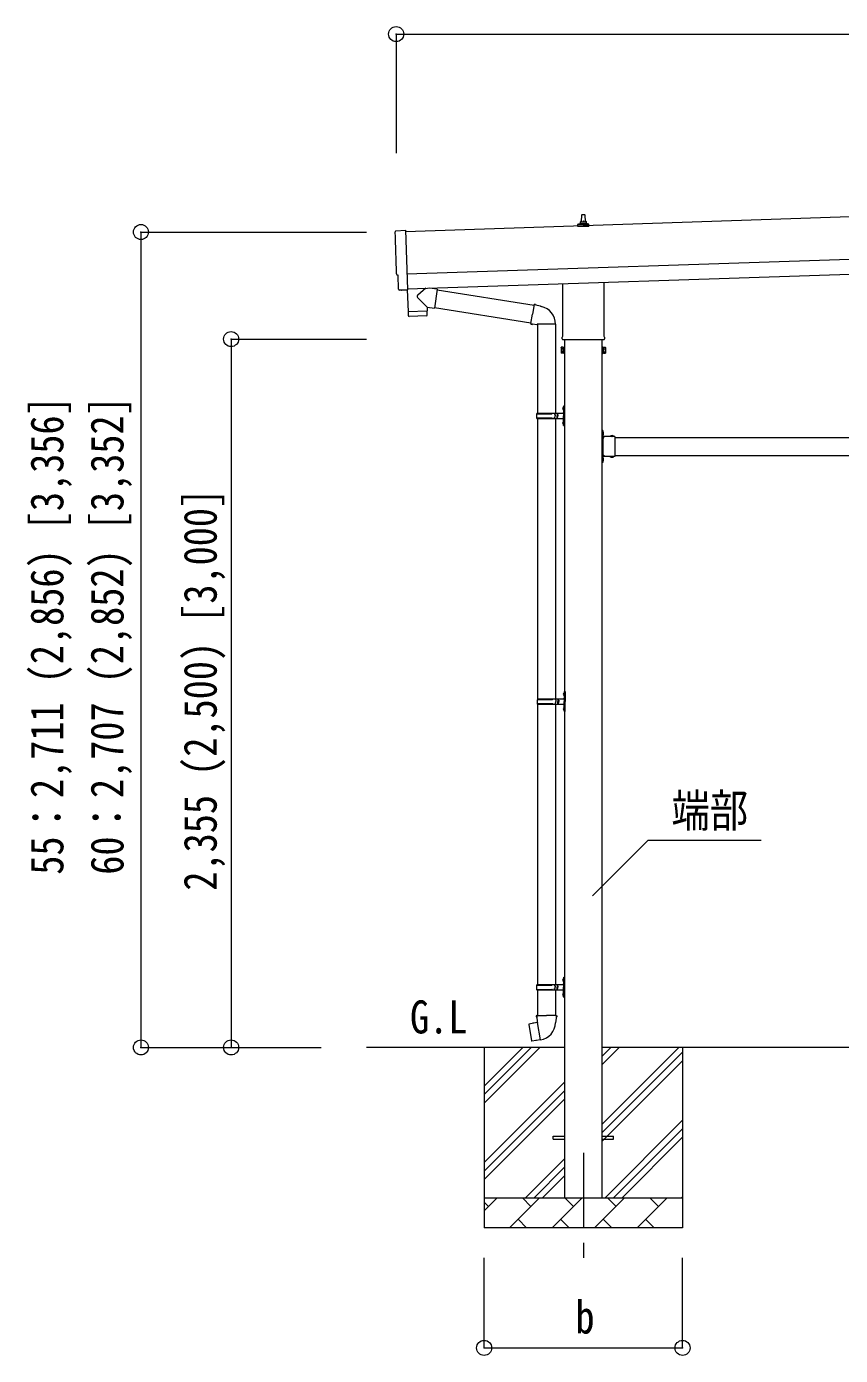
# Model space of a CAD drawing. Units: millimetres at full size, sheet at 1:50; details may follow other scales. Extents: x -14053 to 14053, y -9700 to 9700.
# Drawn here: x 4674 to 7382, y -255 to 4163 of the extents above; entities that cross this region are included whole.
import ezdxf
from ezdxf.enums import TextEntityAlignment as Align

# ---------------------------------------------------------------- set-up
doc = ezdxf.new("R2010")
doc.units = ezdxf.units.MM
doc.header["$LTSCALE"] = 50
doc.header["$PDMODE"] = 32
doc.header["$PDSIZE"] = 50
doc.linetypes.add('CHAIN1', pattern=[8, 5, -1, 1, -1])
doc.linetypes.add('USER7', pattern=[2, 1, -1])
for name, color, linetype, lineweight in [('0-2_建具', 4, 'Continuous', 9), ('0-3_階段', 7, 'CHAIN1', 9), ('0-4_設備', 4, 'Continuous', 9), ('0-7_ハッチ', 7, 'Continuous', 9), ('0-8_外構', 6, 'Continuous', 9), ('0-9_敷地', 7, 'Continuous', 9)]:
    doc.layers.add(name, color=color, linetype=linetype, lineweight=lineweight)
doc.styles.add('ＭＳ ゴシック', font='')
doc.styles.get('ＭＳ ゴシック').set_extended_font_data('MS Gothic')

msp = doc.modelspace()

# ---------------------------------------------------------------- linework, layer by layer
at = {"layer": '0-2_建具'}
for p, q in [((11317.77, 3660.21), (5934.76, 3480.78)), ((6520.4, 3513.06), (6521.13, 3536.58)), ((6522.13, 3537.56), (6530.68, 3537.56)), ((6531.68, 3536.58), (6532.4, 3513.06)), ((5939.42, 3340.86), (11322.43, 3520.29)), ((6508.15, 3497.56), (6508.15, 3505.27)), ((6544.65, 3497.56), (6508.15, 3497.56)), ((6508.54, 3506.06), (6544.27, 3506.06)), ((6508.92, 3506.25), (6515.64, 3507.87)), ((6516.02, 3508.06), (6536.79, 3508.06)), ((6516.4, 3508.85), (6516.4, 3513.06)), ((6517.4, 3513.06), (6535.4, 3513.06)), ((6536.4, 3508.85), (6536.4, 3513.06)), ((6543.89, 3506.25), (6537.17, 3507.87)), ((6544.65, 3497.56), (6544.65, 3505.27)), ((5941.09, 3290.88), (11324.1, 3470.32)), ((5921.59, 3286.46), (5914.67, 3286.59)), ((5941.18, 3288.12), (5941.22, 3287.12)), ((6458.1, 3133.57), (6458.1, 3308.12)), ((6594.7, 3312.67), (6594.7, 3133.57)), ((6452.4, 3095.3), (6453.16, 3096.61)), ((6452.4, 3095.3), (6452.4, 3078.3)), ((6456.4, 3124.8), (6456.4, 3130.3)), ((6594.34, 3121.3), (6458.47, 3121.3)), ((6463.9, 3121.3), (6463.9, 268.8)), ((6588.9, 268.8), (6588.9, 3121.3)), ((6596.4, 3130.3), (6596.4, 3124.8)), ((6600.4, 3095.3), (6599.65, 3096.61)), ((6600.4, 3095.3), (6600.4, 3078.3)), ((6452.4, 3078.3), (6453.16, 3076.98)), ((6459.4, 3091.71), (6453.16, 3091.71)), ((6459.4, 3081.89), (6453.16, 3081.89)), ((6459.4, 3076.98), (6453.16, 3076.98)), ((6461.9, 3077.6), (6459.4, 3077.6)), ((6590.9, 3077.6), (6593.4, 3077.6)), ((6593.4, 3091.71), (6599.65, 3091.71)), ((6593.4, 3081.89), (6599.65, 3081.89)), ((6593.4, 3076.98), (6599.65, 3076.98)), ((6600.4, 3078.3), (6599.65, 3076.98)), ((6590.9, 2819.8), (6588.9, 2819.8)), ((6588.9, 2819.8), (6588.9, 2799.8)), ((6588.9, 2812.8), (6590.9, 2812.8)), ((6588.9, 2806.8), (6590.9, 2806.8)), ((6590.9, 2819.8), (6590.9, 2799.8)), ((6591.41, 2815.7), (6590.9, 2815.7)), ((6590.9, 2815.7), (6590.9, 2803.9)), ((6630.9, 2799.8), (6590.9, 2799.8)), ((6590.9, 2795.8), (6590.9, 2737.8)), ((6627.8, 2799.8), (6616, 2799.8)), ((6627.8, 2800.31), (6627.8, 2799.8)), ((6630.9, 2799.8), (6630.9, 2733.8)), ((6630.9, 2796.8), (7821.9, 2796.8)), ((6588.9, 2733.8), (6588.9, 2713.8)), ((6588.9, 2726.8), (6590.9, 2726.8)), ((6588.9, 2720.8), (6590.9, 2720.8)), ((6590.9, 2713.8), (6588.9, 2713.8)), ((6594.9, 2736.8), (6589.4, 2736.8)), ((6590.9, 2735.8), (6594.9, 2735.8)), ((6590.9, 2733.8), (6590.9, 2713.8)), ((6630.9, 2733.8), (6590.9, 2733.8)), ((6591.41, 2729.7), (6590.9, 2729.7)), ((6590.9, 2729.7), (6590.9, 2717.9)), ((6627.8, 2733.8), (6616, 2733.8)), ((6627.8, 2733.29), (6627.8, 2733.8)), ((6630.9, 2736.8), (7821.9, 2736.8)), ((6426.4, 473.3), (6463.9, 473.3)), ((6426.4, 464.3), (6426.4, 473.3)), ((6426.4, 464.3), (6463.9, 464.3)), ((6588.9, 473.3), (6626.4, 473.3)), ((6588.9, 464.3), (6626.4, 464.3)), ((6626.4, 464.3), (6626.4, 473.3))]:
    msp.add_line(p, q, dxfattribs=at)
for points in [[(5903.09, 3483.16), (5934.59, 3485.86), (5941.18, 3288.12)], [(5911.73, 3289.49), (5910.16, 3336.49), (5909.56, 3336.47)], [(5922.33, 3286.76), (5922.97, 3287.41), (5941.22, 3287.12)], [(6459.4, 3076.98), (6459.4, 3096.61), (6453.16, 3096.61)], [(6459.4, 3077.6), (6459.4, 3096), (6461.9, 3096)], [(6593.4, 3077.6), (6593.4, 3096), (6590.9, 3096)], [(6593.4, 3076.98), (6593.4, 3096.61), (6599.65, 3096.61)], [(6594.9, 2796.8), (6589.4, 2796.8), (6589.4, 2736.8)], [(6591.41, 2815.7), (6591.41, 2803.9), (6590.9, 2803.9)], [(6590.9, 2795.8), (6594.9, 2795.8), (6594.9, 2797.8), (6590.9, 2797.8)], [(6627.8, 2800.31), (6616, 2800.31), (6616, 2799.8)], [(6590.9, 2737.8), (6594.9, 2737.8), (6594.9, 2735.8)], [(6591.41, 2729.7), (6591.41, 2717.9), (6590.9, 2717.9)], [(6627.8, 2733.29), (6616, 2733.29), (6616, 2733.8)]]:
    msp.add_lwpolyline(points, dxfattribs=at)
for points in [[(6461.9, 3076.3), (6461.9, 3097.3), (6463.9, 3097.3), (6463.9, 3076.3)], [(6590.9, 3076.3), (6590.9, 3097.3), (6588.9, 3097.3), (6588.9, 3076.3)]]:
    msp.add_lwpolyline(points, close=True, dxfattribs=at)
at = {"layer": '0-2_建具', "linetype": 'USER7'}
for points in [[(6593.52, 2812.3), (6590.74, 2810.94), (6590.13, 2809.8)], [(6593.52, 2807.3), (6590.74, 2808.65), (6590.13, 2809.8)], [(6619.4, 2802.41), (6620.76, 2799.63), (6621.9, 2799.02)], [(6624.4, 2802.41), (6623.05, 2799.63), (6621.9, 2799.02)], [(6593.52, 2726.3), (6590.74, 2724.94), (6590.13, 2723.8)], [(6593.52, 2721.3), (6590.74, 2722.65), (6590.13, 2723.8)], [(6619.4, 2731.19), (6620.76, 2733.97), (6621.9, 2734.57)], [(6624.4, 2731.19), (6623.05, 2733.97), (6621.9, 2734.57)]]:
    msp.add_lwpolyline(points, dxfattribs=at)
at = {"layer": '0-2_建具'}
for centre, radius, start, end in [((6522.13, 3536.56), 1, 90, 178.60509), ((6530.68, 3536.56), 1, 1.39491, 90), ((6509.15, 3505.27), 1, 103.62699, 180), ((6515.4, 3508.85), 1, 283.62699, 0), ((6520.49, 3512.43), 4.13, 90, 171.17633), ((6517.4, 3512.06), 1, 90, 180), ((6529.74, 3513.06), 4.83, 133.60282, 180), ((6523.07, 3513.06), 4.83, 0, 46.39718), ((6532.32, 3512.43), 4.13, 8.82367, 90), ((6535.4, 3512.06), 1, 0, 90), ((6537.4, 3508.85), 1, 180, 256.37301), ((6543.65, 3505.27), 1, 0, 76.37301), ((6456.75, 3094.16), 4.34, 145.61575, 214.38425), ((6460.4, 3130.3), 4, 125.09963, 180), ((6460.4, 3124.8), 4, 180, 194.47751), ((6460.4, 3124.8), 4, 194.47751, 241.04498), ((6592.4, 3124.8), 4, 298.95502, 345.52249), ((6592.4, 3130.3), 4, 0, 54.90037), ((6592.4, 3124.8), 4, 345.52249, 0), ((6596.06, 3094.16), 4.34, 325.61575, 34.38425), ((6456.75, 3079.44), 4.34, 145.61575, 214.38425), ((6468.65, 3086.8), 16.24, 162.41205, 197.58795), ((6584.16, 3086.8), 16.24, 342.41205, 17.58795), ((6596.06, 3079.44), 4.34, 325.61575, 34.38425), ((6590.9, 2799.8), 2, 180, 270), ((6585.67, 2809.8), 8.23, 314.2189, 45.7811), ((6621.9, 2794.57), 8.23, 44.2189, 135.7811), ((6590.9, 2733.8), 2, 90, 180), ((6585.67, 2723.8), 8.23, 314.2189, 45.7811), ((6621.9, 2739.03), 8.23, 224.2189, 315.7811)]:
    msp.add_arc(centre, radius, start, end, dxfattribs=at)
for centre, major_axis, ratio, start_param, end_param in [((5903.35, 3480.17), (-3, -0.1), 0.99863, 4.7647489, 6.2979817), ((1142.48, 3251.01), (4760.73, 158.69), 0.99863, 6.2686928, 6.2979817), ((5909.42, 3340.87), (-4.4, -0.15), 0.99863, 6.2686928, 7.8539816), ((5914.73, 3289.6), (-2.11, -2.14), 0.9974, 5.5252311, 7.0411395), ((5921.62, 3287.46), (-0.704, -0.714), 0.9974, 0.7579542, 1.5707963)]:
    msp.add_ellipse(centre, major_axis=major_axis, ratio=ratio, start_param=start_param, end_param=end_param, dxfattribs=at)
at = {"layer": '0-3_階段'}
msp.add_line((6526.4, 418.8), (6526.4, 69.8), dxfattribs=at)
at = {"layer": '0-4_設備', "color": 7}
for p, q in [((6463.9, 768.8), (5804.76, 768.8)), ((6196.4, 768.8), (6196.4, 168.8)), ((6196.4, 583.75), (6381.46, 768.8)), ((6196.4, 612.03), (6353.17, 768.8)), ((6196.4, 640.32), (6324.89, 768.8)), ((7863.9, 768.8), (6588.9, 768.8)), ((6588.9, 513.7), (6844, 768.8)), ((6588.9, 711.69), (6646.01, 768.8)), ((6588.9, 739.97), (6617.73, 768.8)), ((6588.9, 485.42), (6856.4, 752.92)), ((6856.4, 768.8), (6856.4, 168.8)), ((6588.9, 457.13), (6856.4, 724.63)), ((6196.4, 385.76), (6463.9, 653.26)), ((6196.4, 357.47), (6463.9, 624.97)), ((6196.4, 329.19), (6463.9, 596.69)), ((6598.56, 268.8), (6856.4, 526.64)), ((6626.85, 268.8), (6856.4, 498.36)), ((6655.13, 268.8), (6856.4, 470.07)), ((6334, 268.8), (6463.9, 398.7)), ((6362.29, 268.8), (6463.9, 370.42)), ((6390.57, 268.8), (6463.9, 342.13)), ((6196.4, 268.8), (6856.4, 268.8)), ((6196.4, 225.91), (6239.3, 268.8)), ((6280.72, 168.8), (6380.72, 268.8)), ((6352.17, 240.24), (6323.61, 268.8)), ((6422.14, 168.8), (6522.14, 268.8)), ((6493.59, 240.24), (6465.03, 268.8)), ((6563.56, 168.8), (6663.56, 268.8)), ((6635.01, 240.24), (6606.46, 268.8)), ((6704.98, 168.8), (6804.98, 268.8)), ((6776.43, 240.24), (6747.88, 268.8)), ((6853.12, 268.8), (6856.4, 272.08)), ((6210.74, 240.24), (6196.4, 254.58)), ((6309.27, 197.35), (6337.83, 168.8)), ((6450.69, 197.35), (6479.25, 168.8)), ((6592.12, 197.35), (6620.67, 168.8)), ((6733.54, 197.35), (6762.09, 168.8)), ((6856.4, 168.8), (6196.4, 168.8))]:
    msp.add_line(p, q, dxfattribs=at)
at = {"layer": '0-7_ハッチ', "color": 6}
msp.add_lwpolyline([(7117.69, 1456.76), (6740.95, 1456.76), (6556.78, 1272.59)], dxfattribs=at)
at = {"layer": '0-8_外構'}
for p, q in [((5903.76, 4137.77), (5903.76, 3741.91)), ((5903.76, 4137.77), (11353.43, 4137.77)), ((5054.76, 3479.75), (5804.76, 3479.75)), ((5054.76, 3479.75), (5054.76, 768.8)), ((5354.76, 3123.8), (5804.76, 3123.8)), ((5354.76, 3123.8), (5354.76, 768.8)), ((5054.76, 768.8), (5654.76, 768.8)), ((5354.76, 768.8), (5654.76, 768.8)), ((6196.4, -230.2), (6196.4, 69.8)), ((6856.4, -230.2), (6856.4, 69.8)), ((6196.4, -230.2), (6856.4, -230.2))]:
    msp.add_line(p, q, dxfattribs=at)
for p in [(5903.76, 4137.77), (5054.76, 3479.75), (5354.76, 3123.8), (5054.76, 768.8), (5354.76, 768.8), (6196.4, -230.2), (6856.4, -230.2)]:
    msp.add_point(p, dxfattribs=at)
at = {"layer": '0-9_敷地'}
for p, q in [((6002.51, 3292.93), (5975.29, 3269.9)), ((6040.2, 3289.64), (6014.28, 3293.32)), ((6040.2, 3289.64), (6031.23, 3226.57)), ((6039.94, 3287.81), (6362.53, 3236.44)), ((6006.75, 3230.05), (5975.26, 3262.57)), ((6006.75, 3230.05), (6031.23, 3226.57)), ((6006.75, 3230.05), (6007.15, 3218.05)), ((6031.49, 3228.41), (6352.12, 3177.36)), ((6362.86, 3238.27), (6357.32, 3206.9)), ((6362.86, 3238.27), (6364, 3240.25)), ((6364, 3240.25), (6367.56, 3239.62)), ((6367.56, 3239.62), (6367.98, 3237.27)), ((6382.49, 3234.45), (6384.18, 3232.82)), ((6384.18, 3232.82), (6386.29, 3232.37)), ((5943.22, 3214.91), (5943.88, 3201.88)), ((6004.49, 3200.95), (5946.98, 3199.03)), ((5947.69, 3216.06), (5947.74, 3215.06)), ((6002.66, 3217.9), (6002.67, 3216.9)), ((6351.79, 3175.53), (6357.32, 3206.9)), ((6351.79, 3175.53), (6352.19, 3173.28)), ((6351.79, 3175.53), (6356.95, 3174.72)), ((6352.19, 3173.28), (6355.75, 3172.65)), ((6355.75, 3172.65), (6356.95, 3174.72)), ((6356.95, 3174.72), (6371.55, 3172.4)), ((6371.55, 3172.4), (6373.75, 3173.39)), ((6434.05, 3172.99), (6372.87, 3172.99)), ((6373.9, 3172.99), (6373.9, 2877.8)), ((6433.9, 3172.99), (6433.9, 2877.8)), ((6370.9, 2875.8), (6421.24, 2875.8)), ((6371.9, 2877.8), (6457.9, 2877.8)), ((6371.9, 2877.8), (6371.9, 2875.8)), ((6430.9, 2877.8), (6430.9, 2873.3)), ((6430.9, 2873.3), (6432.9, 2873.3)), ((6432.9, 2873.3), (6432.9, 2868.8)), ((6438.9, 2877.8), (6438.9, 2868.8)), ((6438.9, 2873.3), (6441.9, 2873.3)), ((6441.9, 2873.3), (6441.9, 2868.8)), ((6457.6, 2894.95), (6459.65, 2893.95)), ((6458.87, 2896.95), (6459.5, 2896.95)), ((6458.87, 2896.95), (6458.87, 2888.65)), ((6458.87, 2888.65), (6459.5, 2888.65)), ((6459.5, 2896.95), (6459.5, 2888.65)), ((6459.5, 2896.95), (6459.9, 2896.55)), ((6459.5, 2888.65), (6459.9, 2889.05)), ((6459.65, 2893.95), (6460.26, 2892.8)), ((6459.9, 2900.8), (6462.9, 2902.3)), ((6459.9, 2900.8), (6459.9, 2868.8)), ((6459.9, 2896.55), (6459.9, 2889.05)), ((6462.9, 2902.3), (6462.9, 2868.8)), ((6462.9, 2902.3), (6463.9, 2902.3)), ((6463.9, 2902.3), (6463.9, 2868.8)), ((6370.9, 2861.8), (6421.24, 2861.8)), ((6371.9, 2859.8), (6371.9, 2861.8)), ((6371.9, 2859.8), (6457.9, 2859.8)), ((6373.9, 2859.8), (6373.9, 1927.8)), ((6430.9, 2859.8), (6430.9, 2864.3)), ((6430.9, 2864.3), (6432.9, 2864.3)), ((6432.9, 2864.3), (6432.9, 2868.8)), ((6433.9, 2859.8), (6433.9, 1927.8)), ((6438.9, 2859.8), (6438.9, 2868.8)), ((6438.9, 2864.3), (6441.9, 2864.3)), ((6441.9, 2864.3), (6441.9, 2868.8)), ((6457.6, 2846.95), (6459.65, 2845.95)), ((6458.87, 2848.95), (6459.5, 2848.95)), ((6458.87, 2848.95), (6458.87, 2840.65)), ((6458.87, 2840.65), (6459.5, 2840.65)), ((6459.5, 2848.95), (6459.5, 2840.65)), ((6459.5, 2848.95), (6459.9, 2848.55)), ((6459.5, 2840.65), (6459.9, 2841.05)), ((6459.65, 2845.95), (6460.26, 2844.8)), ((6459.9, 2836.8), (6459.9, 2868.8)), ((6459.9, 2848.55), (6459.9, 2841.05)), ((6459.9, 2836.8), (6462.9, 2835.3)), ((6462.9, 2835.3), (6462.9, 2868.8)), ((6462.9, 2835.3), (6463.9, 2835.3)), ((6463.9, 2835.3), (6463.9, 2868.8)), ((6460.1, 1944.95), (6462.15, 1943.95)), ((6461.37, 1946.95), (6462, 1946.95)), ((6461.37, 1946.95), (6461.37, 1938.65)), ((6462, 1946.95), (6462, 1938.65)), ((6462, 1946.95), (6462.4, 1946.55)), ((6462.15, 1943.95), (6462.76, 1942.8)), ((6462.4, 1950.8), (6465.4, 1952.3)), ((6462.4, 1950.8), (6462.4, 1918.8)), ((6462.4, 1946.55), (6462.4, 1939.05)), ((6465.4, 1952.3), (6465.4, 1918.8)), ((6465.4, 1952.3), (6466.4, 1952.3)), ((6466.4, 1952.3), (6466.4, 1918.8)), ((6373.4, 1925.8), (6423.74, 1925.8)), ((6373.4, 1911.8), (6423.74, 1911.8)), ((6373.9, 1909.81), (6373.9, 977.8)), ((6374.4, 1927.8), (6460.4, 1927.8)), ((6374.4, 1927.8), (6374.4, 1925.8)), ((6374.4, 1909.8), (6374.4, 1911.8)), ((6374.4, 1909.8), (6460.4, 1909.8)), ((6433.4, 1927.8), (6433.4, 1923.3)), ((6433.4, 1923.3), (6435.4, 1923.3)), ((6433.4, 1909.8), (6433.4, 1914.3)), ((6433.4, 1914.3), (6435.4, 1914.3)), ((6433.9, 1909.81), (6433.9, 977.8)), ((6435.4, 1923.3), (6435.4, 1918.8)), ((6435.4, 1914.3), (6435.4, 1918.8)), ((6441.4, 1927.8), (6441.4, 1918.8)), ((6441.4, 1923.3), (6444.4, 1923.3)), ((6441.4, 1909.8), (6441.4, 1918.8)), ((6441.4, 1914.3), (6444.4, 1914.3)), ((6444.4, 1923.3), (6444.4, 1918.8)), ((6444.4, 1914.3), (6444.4, 1918.8)), ((6461.37, 1938.65), (6462, 1938.65)), ((6462, 1938.65), (6462.4, 1939.05)), ((6462.4, 1886.8), (6462.4, 1918.8)), ((6465.4, 1885.3), (6465.4, 1918.8)), ((6466.4, 1885.3), (6466.4, 1918.8)), ((6460.1, 1896.95), (6462.15, 1895.95)), ((6461.37, 1898.95), (6462, 1898.95)), ((6461.37, 1898.95), (6461.37, 1890.65)), ((6461.37, 1890.65), (6462, 1890.65)), ((6462, 1898.95), (6462, 1890.65)), ((6462, 1898.95), (6462.4, 1898.55)), ((6462, 1890.65), (6462.4, 1891.05)), ((6462.15, 1895.95), (6462.76, 1894.8)), ((6462.4, 1898.55), (6462.4, 1891.05)), ((6462.4, 1886.8), (6465.4, 1885.3)), ((6465.4, 1885.3), (6466.4, 1885.3)), ((6370.9, 975.8), (6421.24, 975.8)), ((6371.9, 977.8), (6457.9, 977.8)), ((6371.9, 977.8), (6371.9, 975.8)), ((6430.9, 977.8), (6430.9, 973.3)), ((6430.9, 973.3), (6432.9, 973.3)), ((6432.9, 973.3), (6432.9, 968.8)), ((6438.9, 977.8), (6438.9, 968.8)), ((6438.9, 973.3), (6441.9, 973.3)), ((6441.9, 973.3), (6441.9, 968.8)), ((6457.6, 994.95), (6459.65, 993.95)), ((6458.87, 996.95), (6459.5, 996.95)), ((6458.87, 996.95), (6458.87, 988.65)), ((6458.87, 988.65), (6459.5, 988.65)), ((6459.5, 996.95), (6459.5, 988.65)), ((6459.5, 996.95), (6459.9, 996.55)), ((6459.5, 988.65), (6459.9, 989.05)), ((6459.65, 993.95), (6460.26, 992.8)), ((6459.9, 1000.8), (6462.9, 1002.3)), ((6459.9, 1000.8), (6459.9, 968.8)), ((6459.9, 996.55), (6459.9, 989.05)), ((6462.9, 1002.3), (6462.9, 968.8)), ((6462.9, 1002.3), (6463.9, 1002.3)), ((6463.9, 1002.3), (6463.9, 968.8)), ((6370.9, 961.8), (6421.24, 961.8)), ((6371.9, 959.8), (6371.9, 961.8)), ((6371.9, 959.8), (6457.9, 959.8)), ((6373.9, 959.8), (6373.9, 874.87)), ((6430.9, 959.8), (6430.9, 964.3)), ((6430.9, 964.3), (6432.9, 964.3)), ((6432.9, 964.3), (6432.9, 968.8)), ((6433.9, 959.8), (6433.9, 874.87)), ((6438.9, 959.8), (6438.9, 968.8)), ((6438.9, 964.3), (6441.9, 964.3)), ((6441.9, 964.3), (6441.9, 968.8)), ((6457.6, 946.95), (6459.65, 945.95)), ((6458.87, 948.95), (6459.5, 948.95)), ((6458.87, 948.95), (6458.87, 940.65)), ((6458.87, 940.65), (6459.5, 940.65)), ((6459.5, 948.95), (6459.5, 940.65)), ((6459.5, 948.95), (6459.9, 948.55)), ((6459.5, 940.65), (6459.9, 941.05)), ((6459.65, 945.95), (6460.26, 944.8)), ((6459.9, 936.8), (6459.9, 968.8)), ((6459.9, 948.55), (6459.9, 941.05)), ((6459.9, 936.8), (6462.9, 935.3)), ((6462.9, 935.3), (6462.9, 968.8)), ((6462.9, 935.3), (6463.9, 935.3)), ((6463.9, 935.3), (6463.9, 968.8)), ((6345.44, 846.42), (6344.64, 845.25)), ((6344.64, 845.25), (6354.26, 790.69)), ((6373.31, 851.67), (6345.44, 846.42)), ((6358.19, 849.02), (6357.98, 848.78)), ((6372.05, 874.87), (6369.9, 874.09)), ((6369.9, 874.09), (6369.9, 870.47)), ((6369.9, 870.47), (6372.15, 869.66)), ((6372.05, 874.87), (6403.9, 874.87)), ((6372.05, 874.87), (6372.15, 869.66)), ((6372.15, 869.66), (6372.4, 854.87)), ((6372.4, 854.87), (6373.75, 852.87)), ((6383.67, 794.37), (6373.53, 851.85)), ((6373.56, 852.67), (6373.56, 851.96)), ((6373.75, 852.87), (6373.72, 852.87)), ((6435.75, 874.87), (6403.9, 874.87)), ((6434.09, 852.93), (6434.02, 850.77)), ((6435.41, 854.87), (6434.09, 852.93)), ((6437.9, 870.47), (6435.66, 869.66)), ((6435.75, 874.87), (6437.9, 874.09)), ((6437.9, 874.09), (6437.9, 870.47)), ((6368.28, 791.78), (6368, 791.94)), ((6383.97, 793.61), (6383.73, 794.27))]:
    msp.add_line(p, q, dxfattribs=at)
for points in [[(5940.81, 3287.12), (5943.19, 3215.91), (6007.15, 3218.05)], [(6362.86, 3238.27), (6367.98, 3237.27), (6382.49, 3234.45)], [(6007.39, 3203.99), (6007.19, 3217.05), (5943.22, 3214.91)], [(6457.6, 2890.65), (6459.65, 2891.65), (6460.26, 2892.8)], [(6457.6, 2842.65), (6459.65, 2843.65), (6460.26, 2844.8)], [(6460.1, 1940.65), (6462.15, 1941.65), (6462.76, 1942.8)], [(6460.1, 1892.65), (6462.15, 1893.65), (6462.76, 1894.8)], [(6457.6, 990.65), (6459.65, 991.65), (6460.26, 992.8)], [(6457.6, 942.65), (6459.65, 943.65), (6460.26, 944.8)], [(6360.43, 849.24), (6360.15, 849.39), (6358.19, 849.02)], [(6435.75, 874.87), (6435.66, 869.66), (6435.41, 854.87)], [(6383.4, 794.47), (6355.42, 789.87), (6354.26, 790.69)], [(6370.47, 792.34), (6370.25, 792.1), (6368.28, 791.78)]]:
    msp.add_lwpolyline(points, dxfattribs=at)
for centre, radius, start, end in [((5978.67, 3266.22), 5, 132.56466, 226.88314), ((6373.75, 3173.39), 60.3, 359.62495, 78), ((5946.88, 3202.03), 3, 182.90915, 271.95747), ((6004.39, 3203.95), 3, 271.90915, 0.90915), ((6419.65, 2868.8), 49.25, 171.82876, 180.00002), ((6421.24, 2877.8), 2, 270, 359.99998), ((6463.2, 2892.8), 6, 136.21765, 223.78235), ((6457.9, 2879.8), 2, 270, 359.99998), ((6419.65, 2868.8), 49.25, 180.00002, 188.17127), ((6421.24, 2859.8), 2, 0.00005, 90.00004), ((6463.2, 2844.8), 6, 136.21765, 223.78235), ((6457.9, 2857.8), 2, 0.00005, 90.00004), ((6465.7, 1942.8), 6, 136.21765, 223.78235), ((6422.15, 1918.8), 49.25, 171.82876, 180.00002), ((6422.15, 1918.8), 49.25, 180.00002, 188.17127), ((6423.74, 1927.8), 2, 270, 359.99998), ((6423.74, 1909.8), 2, 0.00005, 90.00004), ((6460.4, 1929.8), 2, 270, 359.99998), ((6460.4, 1907.8), 2, 0.00005, 90.00004), ((6465.7, 1894.8), 6, 136.21765, 223.78235), ((6419.65, 968.8), 49.25, 171.82876, 180.00002), ((6421.24, 977.8), 2, 270, 359.99998), ((6463.2, 992.8), 6, 136.21765, 223.78235), ((6457.9, 979.8), 2, 270, 359.99998), ((6419.65, 968.8), 49.25, 180.00002, 188.17127), ((6421.24, 959.8), 2, 0.00005, 90.00004), ((6463.2, 944.8), 6, 136.21765, 223.78235), ((6457.9, 957.8), 2, 0.00005, 90.00004), ((6373.26, 851.96), 0.3, 280.66842, 0), ((6373.76, 852.67), 0.2, 100, 180), ((6373.75, 852.87), 60.3, 279.96938, 358), ((6383.45, 794.17), 0.3, 20, 99.33158), ((6384.16, 793.68), 0.2, 200, 279.96938)]:
    msp.add_arc(centre, radius, start, end, dxfattribs=at)

# ---------------------------------------------------------------- texts
at = {"layer": '0-7_ハッチ', "style": 'ＭＳ ゴシック', "width": 0.85}
for s, p in [('端部', (6819.48, 1468.39)), ('G.L', (5949.74, 782.25))]:
    msp.add_text(s, height=110, dxfattribs=at).set_placement(p, align=Align.BOTTOM_LEFT)
at = {"layer": '0-8_外構', "color": 7, "style": 'ＭＳ ゴシック', "width": 0.85}
for s, p in [('55：2,711 (2,856) [3,356]', (4829.76, 1343.02)), ('60：2,707 (2,852) [3,352]', (5029.76, 1343.02)), ('2,355 (2,500) [3,000]', (5339.76, 1290.05))]:
    msp.add_text(s, height=110, rotation=90, dxfattribs=at).set_placement(p, align=Align.BOTTOM_LEFT)
msp.add_text('b', height=110, dxfattribs=at).set_placement((6500.15, -215.2), align=Align.BOTTOM_LEFT)

doc.saveas('drawing.dxf')
